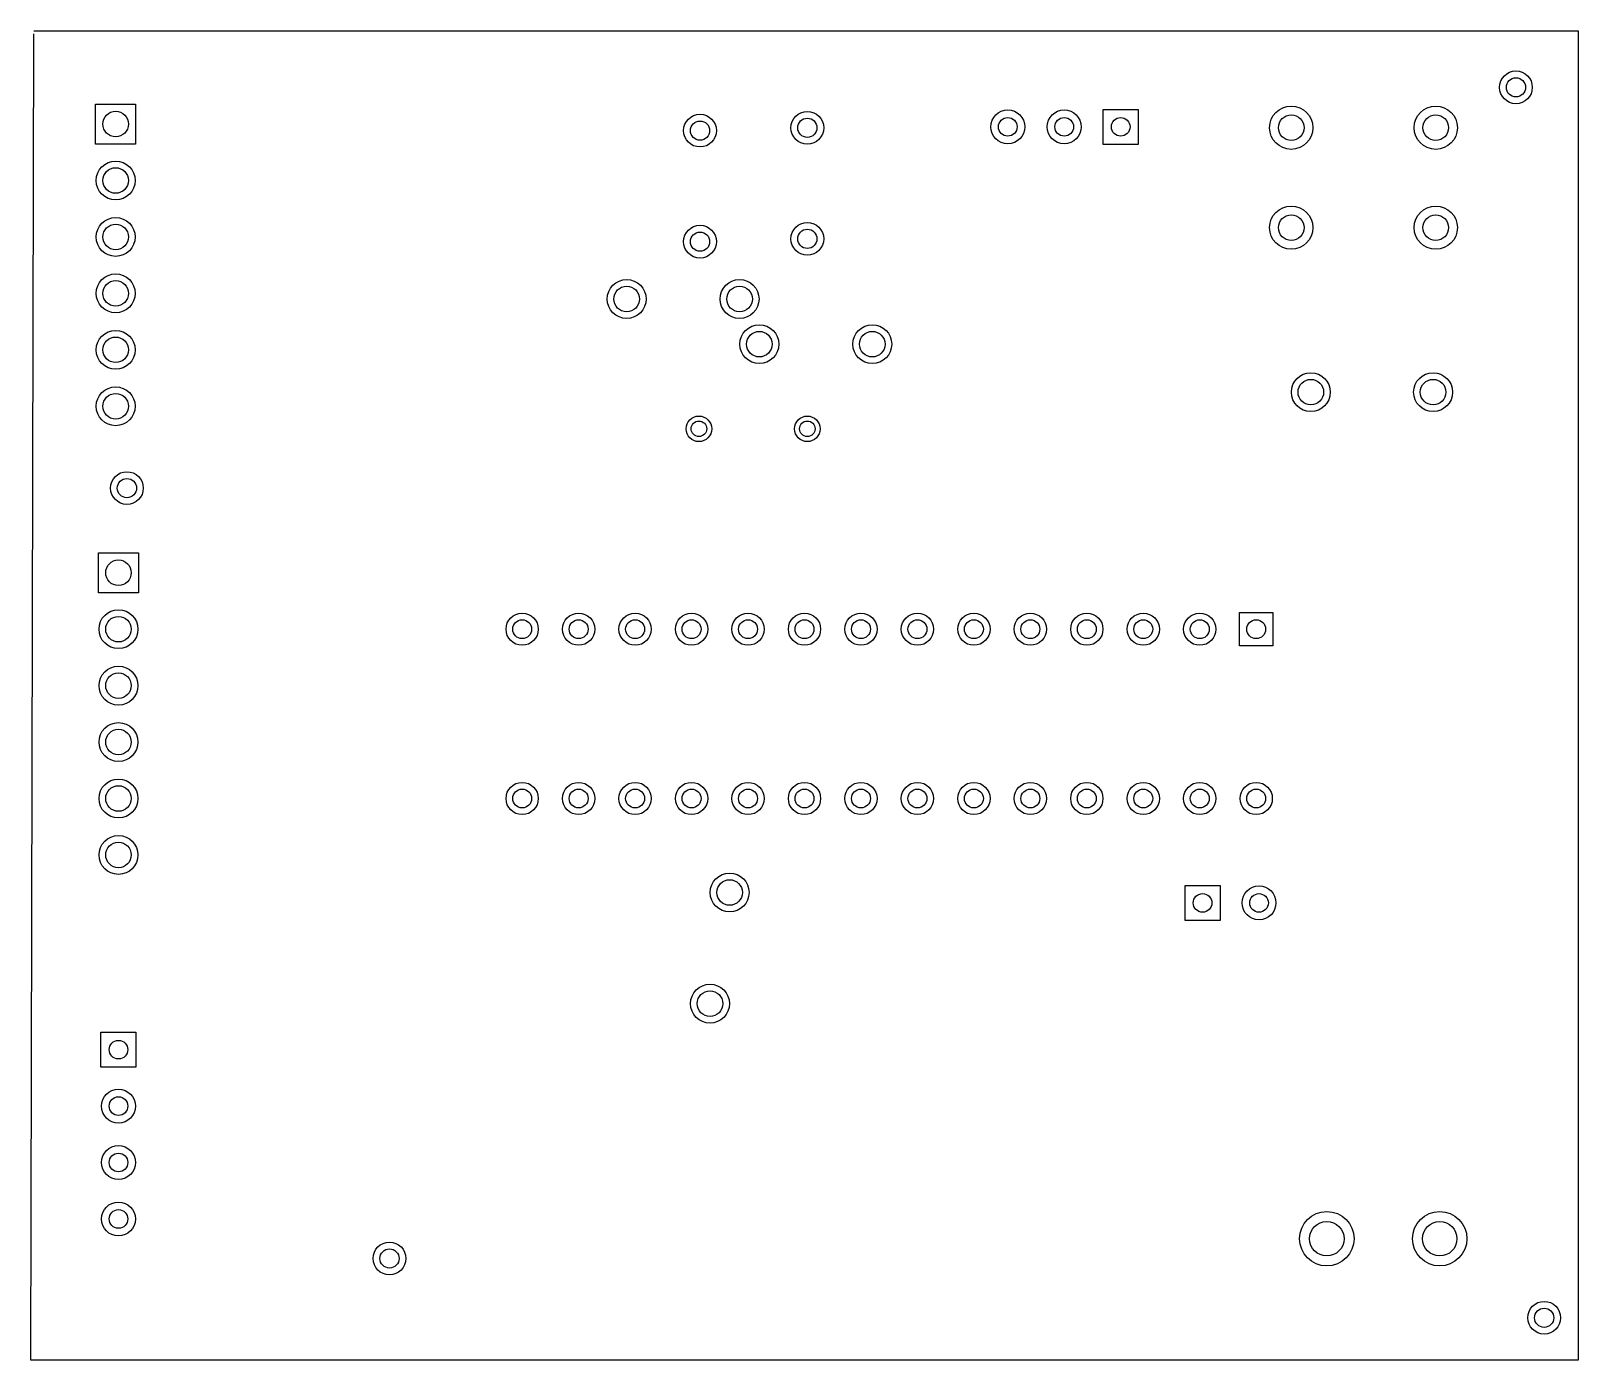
# Model space of a CAD drawing. Header units: millimetres. Extents: x 1025.9 to 1095.5, y -821.7 to -761.9.
import ezdxf

# ---------------------------------------------------------------- set-up
doc = ezdxf.new("R2010")
doc.units = ezdxf.units.MM

msp = doc.modelspace()

# ---------------------------------------------------------------- linework, layer by layer
msp.add_lwpolyline([(1026.033, -761.873), (1095.502, -761.873), (1095.502, -821.69), (1025.906, -821.69), (1026.033, -762)])
for points in [[(1030.616, -765.164), (1030.616, -766.964), (1028.816, -766.964), (1028.816, -765.164)], [(1075.715, -766.978), (1074.141, -766.978), (1074.141, -765.404), (1075.715, -765.404)], [(1030.743, -785.357), (1030.743, -787.157), (1028.943, -787.157), (1028.943, -785.357)], [(1081.774, -788.047), (1081.774, -789.547), (1080.274, -789.547), (1080.274, -788.047)], [(1079.398, -800.329), (1079.398, -801.903), (1077.824, -801.903), (1077.824, -800.329)], [(1030.63, -806.933), (1030.63, -808.507), (1029.056, -808.507), (1029.056, -806.933)]]:
    msp.add_lwpolyline(points, close=True)
for centre, radius in [((1092.708, -764.413), 0.737), ((1092.708, -764.413), 0.432), ((1029.716, -766.064), 0.575), ((1060.831, -766.232), 0.737), ((1069.848, -766.191), 0.762), ((1072.388, -766.191), 0.762), ((1082.6, -766.227), 0.975), ((1089.1, -766.227), 0.975), ((1056.005, -766.359), 0.737), ((1056.005, -766.359), 0.432), ((1060.831, -766.232), 0.432), ((1069.848, -766.191), 0.419), ((1072.388, -766.191), 0.419), ((1074.928, -766.191), 0.419), ((1082.6, -766.227), 0.575), ((1089.1, -766.227), 0.575), ((1029.716, -768.604), 0.875), ((1029.716, -768.604), 0.575), ((1029.716, -771.144), 0.875), ((1082.6, -770.727), 0.975), ((1082.6, -770.727), 0.575), ((1089.1, -770.727), 0.975), ((1089.1, -770.727), 0.575), ((1029.716, -771.144), 0.575), ((1056.005, -771.357), 0.737), ((1056.005, -771.357), 0.432), ((1060.831, -771.23), 0.737), ((1060.831, -771.23), 0.432), ((1029.716, -773.684), 0.875), ((1029.716, -773.684), 0.575), ((1052.703, -773.938), 0.875), ((1057.783, -773.938), 0.875), ((1052.703, -773.938), 0.575), ((1057.783, -773.938), 0.575), ((1058.672, -775.97), 0.875), ((1063.752, -775.97), 0.875), ((1029.716, -776.224), 0.875), ((1029.716, -776.224), 0.575), ((1058.672, -775.97), 0.575), ((1063.752, -775.97), 0.575), ((1083.481, -778.129), 0.875), ((1088.981, -778.129), 0.875), ((1029.716, -778.764), 0.875), ((1083.481, -778.129), 0.575), ((1088.981, -778.129), 0.575), ((1029.716, -778.764), 0.575), ((1055.954, -779.78), 0.575), ((1055.954, -779.78), 0.35), ((1060.831, -779.78), 0.575), ((1060.831, -779.78), 0.35), ((1030.224, -782.447), 0.737), ((1030.224, -782.447), 0.432), ((1029.843, -786.257), 0.575), ((1029.843, -788.797), 0.875), ((1029.843, -788.797), 0.575), ((1048.004, -788.797), 0.725), ((1048.004, -788.797), 0.425), ((1050.544, -788.797), 0.725), ((1050.544, -788.797), 0.425), ((1053.084, -788.797), 0.725), ((1053.084, -788.797), 0.425), ((1055.624, -788.797), 0.725), ((1055.624, -788.797), 0.425), ((1058.164, -788.797), 0.725), ((1058.164, -788.797), 0.425), ((1060.704, -788.797), 0.725), ((1060.704, -788.797), 0.425), ((1063.244, -788.797), 0.725), ((1063.244, -788.797), 0.425), ((1065.784, -788.797), 0.725), ((1065.784, -788.797), 0.425), ((1068.324, -788.797), 0.725), ((1068.324, -788.797), 0.425), ((1070.864, -788.797), 0.725), ((1070.864, -788.797), 0.425), ((1073.404, -788.797), 0.725), ((1073.404, -788.797), 0.425), ((1075.944, -788.797), 0.725), ((1075.944, -788.797), 0.425), ((1078.484, -788.797), 0.725), ((1078.484, -788.797), 0.425), ((1081.024, -788.797), 0.425), ((1029.843, -791.337), 0.875), ((1029.843, -791.337), 0.575), ((1029.843, -793.877), 0.875), ((1029.843, -793.877), 0.575), ((1029.843, -796.417), 0.875), ((1029.843, -796.417), 0.575), ((1048.004, -796.417), 0.725), ((1048.004, -796.417), 0.425), ((1050.544, -796.417), 0.725), ((1050.544, -796.417), 0.425), ((1053.084, -796.417), 0.725), ((1053.084, -796.417), 0.425), ((1055.624, -796.417), 0.725), ((1055.624, -796.417), 0.425), ((1058.164, -796.417), 0.725), ((1058.164, -796.417), 0.425), ((1060.704, -796.417), 0.725), ((1060.704, -796.417), 0.425), ((1063.244, -796.417), 0.725), ((1063.244, -796.417), 0.425), ((1065.784, -796.417), 0.725), ((1065.784, -796.417), 0.425), ((1068.324, -796.417), 0.725), ((1068.324, -796.417), 0.425), ((1070.864, -796.417), 0.725), ((1070.864, -796.417), 0.425), ((1073.404, -796.417), 0.725), ((1073.404, -796.417), 0.425), ((1075.944, -796.417), 0.725), ((1075.944, -796.417), 0.425), ((1078.484, -796.417), 0.725), ((1078.484, -796.417), 0.425), ((1081.024, -796.417), 0.725), ((1081.024, -796.417), 0.425), ((1029.843, -798.957), 0.875), ((1029.843, -798.957), 0.575), ((1057.335, -800.647), 0.875), ((1057.335, -800.647), 0.575), ((1081.151, -801.116), 0.762), ((1078.611, -801.116), 0.419), ((1081.151, -801.116), 0.419), ((1056.453, -805.649), 0.875), ((1056.453, -805.649), 0.575), ((1029.843, -807.72), 0.419), ((1029.843, -810.26), 0.762), ((1029.843, -810.26), 0.419), ((1029.843, -812.8), 0.762), ((1029.843, -812.8), 0.419), ((1029.843, -815.34), 0.762), ((1029.843, -815.34), 0.419), ((1084.199, -816.229), 1.225), ((1084.199, -816.229), 0.775), ((1089.279, -816.229), 1.225), ((1089.279, -816.229), 0.775), ((1042.035, -817.118), 0.737), ((1042.035, -817.118), 0.432), ((1093.978, -819.785), 0.737), ((1093.978, -819.785), 0.432)]:
    msp.add_circle(centre, radius)

doc.saveas('drawing.dxf')
